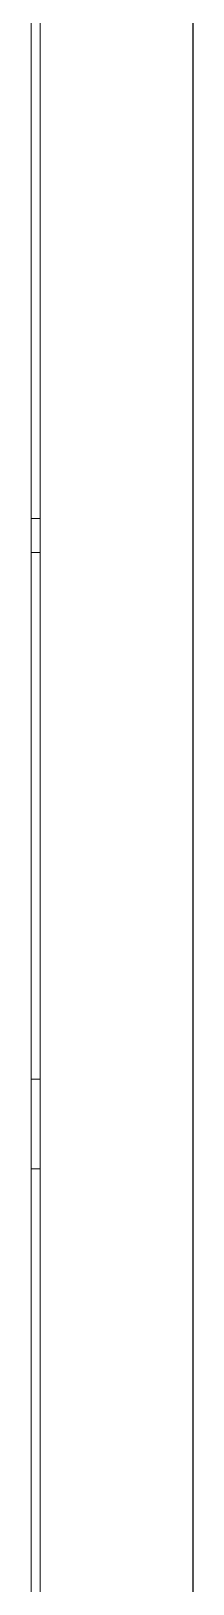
# Model space of a CAD drawing. Header units: millimetres. Extents: x -12976 to 58202, y -2238 to 7407.
# Drawn here: x 49346.3 to 49382.3, y 582.4 to 928.7 of the extents above; entities that cross this region are included whole.
import ezdxf

# ---------------------------------------------------------------- set-up
doc = ezdxf.new("R2010")
doc.units = ezdxf.units.MM
for name, color, linetype, lineweight in [('P-SANR-FIXT', 6, 'Continuous', 9), ('Q-CASE', 31, 'Continuous', 9), ('S-COLS', 52, 'Continuous', 25)]:
    doc.layers.add(name, color=color, linetype=linetype, lineweight=lineweight)

# ---------------------------------------------------------------- blocks, each defined once
blk = doc.blocks.new('Blks_Coz_Caixa Baixa com 02 Portas - Branco-3748030-FACHADA LATERAL ESQUERDA')
at = {"layer": 'Q-CASE', "color": 8}
for p, q in [((15188.65, 300), (15188.65, 1040)), ((15190.65, 1040), (15190.65, 300)), ((15188.65, 695), (15190.65, 695)), ((15190.65, 675), (15188.65, 675))]:
    blk.add_line(p, q, dxfattribs=at)
blk = doc.blocks.new('Blks_Coz Franke_Cuba de Embutir Linea - Único-3966310-FACHADA LATERAL ESQUERDA')
at = {"layer": 'P-SANR-FIXT', "color": 8}
for p, q in [((15188.65, 820), (15190.65, 820)), ((15188.65, 812.45), (15190.16, 812.45))]:
    blk.add_line(p, q, dxfattribs=at)
at = {"layer": 'P-SANR-FIXT', "color": 8, "flags": 128}
blk.add_lwpolyline([(15190.65, 812.45), (15189.43, 812.45), (15188.65, 812.45)], dxfattribs=at)

msp = doc.modelspace()

# ---------------------------------------------------------------- linework, layer by layer
at = {"layer": 'S-COLS'}
msp.add_line((49382.33, 2574.72), (49382.33, 200), dxfattribs=at)

# ---------------------------------------------------------------- block references
at = {"layer": 'P-SANR-FIXT', "color": 8}
msp.add_blockref('Blks_Coz Franke_Cuba de Embutir Linea - Único-3966310-FACHADA LATERAL ESQUERDA', (34157.68, 0), dxfattribs=at)
at = {"layer": 'Q-CASE', "color": 8}
msp.add_blockref('Blks_Coz_Caixa Baixa com 02 Portas - Branco-3748030-FACHADA LATERAL ESQUERDA', (34157.68, 0), dxfattribs=at)

doc.saveas('drawing.dxf')
